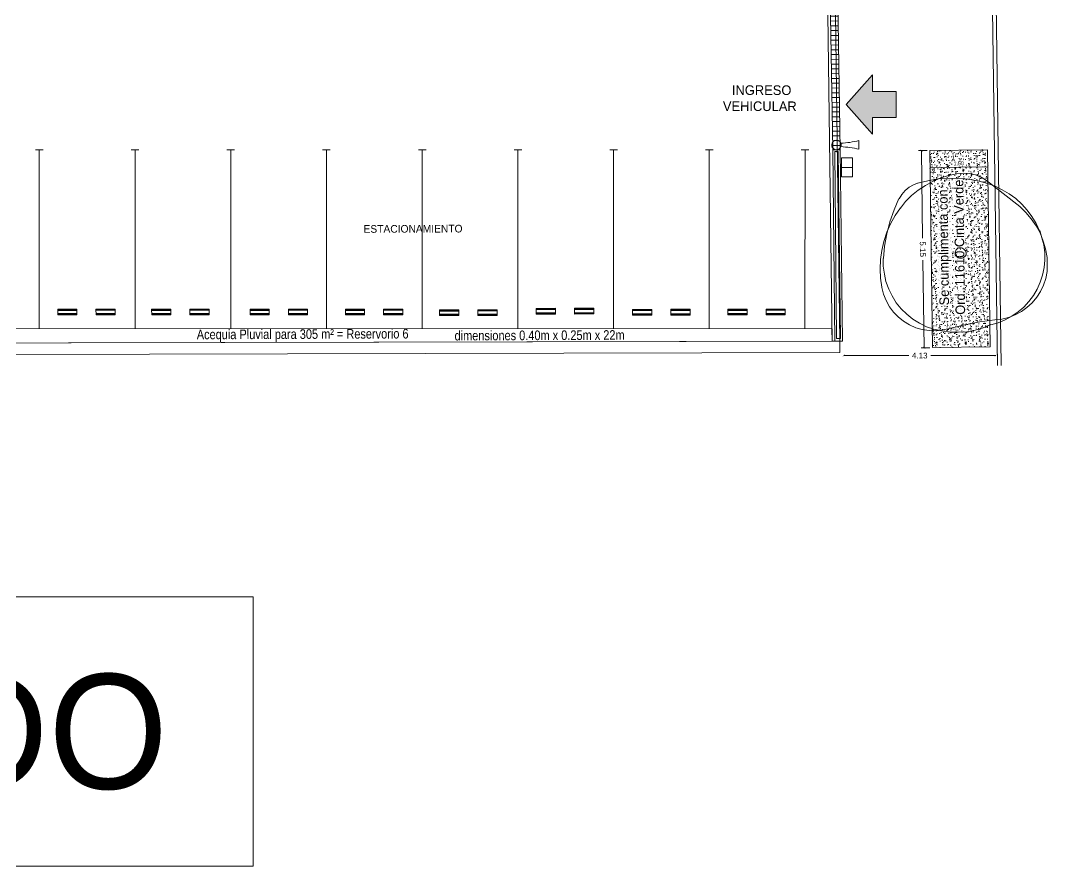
# Model space of a CAD drawing. Header units: inches. Extents: x 39 to 176, y 91 to 193.
# Drawn here: x 147.94 to 175.37, y 91.24 to 113.31 of the extents above; entities that cross this region are included whole.
import ezdxf

# ---------------------------------------------------------------- set-up
doc = ezdxf.new("R2010")
doc.units = ezdxf.units.IN
doc.header["$MEASUREMENT"] = 0
for name, color, linetype, lineweight in [('00.EE. Hach Gris Oscur. 0.05', 252, 'Continuous', 5), ('00.EE. Textos 0.05', 7, 'Continuous', 5), ('000.mARQ. Hach Gris Oscur. 0.05', 252, 'Continuous', 5)]:
    doc.layers.add(name, color=color, linetype=linetype, lineweight=lineweight)
doc.styles.add('1_50', font='', dxfattribs={"height": 0.1})
doc.styles.add('1_500', font='', dxfattribs={"height": 1})
doc.styles.add('1_75', font='', dxfattribs={"height": 0.15})
doc.styles.add('numerorotulo', font='')
doc.styles.get("Standard").update_dxf_attribs({"font": 'arial.ttf'})
doc.styles.get('1_50').set_extended_font_data('Arial Unicode MS')
doc.styles.get('1_500').set_extended_font_data('Arial Unicode MS')
doc.styles.get('1_75').set_extended_font_data('Arial Unicode MS')
doc.styles.get('numerorotulo').set_extended_font_data('Arial Black')
doc.dimstyles.new('1_50', dxfattribs={"dimtxt": 0.1, "dimasz": 0.05, "dimexe": 0.05, "dimexo": 0.05, "dimgap": 0.05, "dimtad": 2, "dimzin": 0, "dimdsep": 46, "dimtxsty": '1_50', "dimblk": 'ARCHTICK', "dimcen": 0.05, "dimadec": 0, "dimazin": 0, "dimtfac": 1, "dimtix": 1, "dimtmove": 2, "dimatfit": 3, "dimldrblk": 'OBLIQUE', "dimfxl": 1, "dimtolj": 1, "dimtzin": 0, "dimarcsym": 0})
doc.dimstyles.new('1_75', dxfattribs={"dimtxt": 0.15, "dimasz": 0.06, "dimexe": 0.075, "dimexo": 0.075, "dimgap": 0.075, "dimtad": 0, "dimzin": 0, "dimdsep": 46, "dimtxsty": '1_75', "dimblk": 'ARCHTICK', "dimcen": 0.075, "dimaunit": 1, "dimadec": 5, "dimazin": 0, "dimtfac": 1, "dimtix": 1, "dimtmove": 2, "dimatfit": 3, "dimfxl": 1, "dimtolj": 1, "dimtzin": 0, "dimarcsym": 0})

# ---------------------------------------------------------------- blocks, each defined once
blk = doc.blocks.new('TOPES')
for p, q in [((-0.1933713887387967, 0.75), (-0.1933713887387967, 0.25)), ((-0.1680758637494364, 0.75), (-0.1680758637494364, 0.25)), ((-0.0840551547269115, 0.75), (-0.0840551547269115, 0.25)), ((-0.05875962973755122, 0.75), (-0.05875962973755122, 0.25)), ((-0.1933713887387967, -0.75), (-0.1933713887387967, -0.25)), ((-0.1680758637494364, -0.75), (-0.1680758637494364, -0.25)), ((-0.0840551547269115, -0.75), (-0.0840551547269115, -0.25)), ((-0.05875962973755122, -0.75), (-0.05875962973755122, -0.25))]:
    blk.add_line(p, q)
for points in [[(-0.2010655092381057, 0.75), (-0.05106550923801478, 0.7499999999990905), (-0.05106550923801478, 0.2499999999990905), (-0.2010655092381057, 0.25)], [(-0.2010655092381057, -0.75), (-0.05106550923801478, -0.7500000000009095), (-0.05106550923801478, -0.2500000000009095), (-0.2010655092381057, -0.25)]]:
    blk.add_lwpolyline(points, close=True)
blk = doc.blocks.new('_ArchTick')
at = {"color": 0, "linetype": 'ByBlock', "const_width": 0.15}
blk.add_lwpolyline([(-0.5, -0.5), (0.5, 0.5)], dxfattribs=at)
blk = doc.blocks.new('*D86')
at = {"layer": '000.mARQ. Hach Gris Oscur. 0.05', "color": 0, "lineweight": -2, "transparency": 16777216}
blk.add_line((1513.999102554897, 100.1984046714757), (1515.500514188991, 100.2192306799714), dxfattribs=at)
at = {"layer": 'Defpoints', "color": 0, "transparency": 16777216}
for p in [(1513.999102554897, 100.1984046714749), (1515.500514188991, 100.2192306799708), (1515.500514188991, 100.2192306799714)]:
    blk.add_point(p, dxfattribs=at)
at = {"layer": '000.mARQ. Hach Gris Oscur. 0.05', "color": 0, "lineweight": -2, "transparency": 16777216, "xscale": 0.05, "yscale": 0.05, "zscale": 0.05}
for p, rotation in [((1513.999102554897, 100.1984046714757), 180.7946960345338), ((1515.500514188991, 100.2192306799714), 0.7946960345338981)]:
    blk.add_blockref('_ArchTick', p, dxfattribs=dict(at, rotation=rotation))
at = {"layer": '000.mARQ. Hach Gris Oscur. 0.05', "color": 0, "transparency": 16777216, "insert": (1514.748421410179, 100.3088080569463), "char_height": 0.1, "attachment_point": 5, "rotation": 0.7946960345338981, "style": '1_50'}
blk.add_mtext('\\A1;1.50', dxfattribs=at)
blk = doc.blocks.new('_Oblique')
blk = doc.blocks.new('A$C673B2C20')
at = {"ltscale": 0.005}
for p, q in [((1.893062795485489, 6.481181975933392), (1.60851310294629, 6.297011652181468)), ((2.131335877996662, 6.588146237410452), (1.893062795485489, 6.481181975933392)), ((2.371488116243654, 6.666700318101463), (2.131335877996662, 6.588146237410452)), ((2.632041101365754, 6.695255273986717), (2.371488116243654, 6.666700318101463)), ((2.798869851145354, 6.500851445664465), (2.39324149449385, 6.422814263887628)), ((2.877796056406623, 6.688607464827781), (2.632041101365754, 6.695255273986717)), ((3.213168675760699, 6.533820509699581), (2.798869851145354, 6.500851445664465)), ((3.132221479687358, 6.636891538578311), (2.877796056406623, 6.688607464827781)), ((4.775607206016502, 6.111766497403535), (3.132221479687358, 6.636891538578311)), ((3.537329586478278, 6.549444652351668), (3.213168675760699, 6.533820509699581)), ((3.865228293360758, 6.508266421724329), (3.537329586478278, 6.549444652351668)), ((4.188194321378432, 6.455353936995378), (3.865228293360758, 6.508266421724329)), ((4.508098872724531, 6.362300360775862), (4.188194321378432, 6.455353936995378)), ((1.239436161146329, 6.010291178496572), (0.8882187385874543, 5.798914554561633)), ((1.325836278878284, 6.084438473158582), (1.073433525450582, 5.845331327352596)), ((1.615987015418738, 6.183402927682437), (1.239436161146329, 6.010291178496572)), ((1.60851310294629, 6.297011652181468), (1.325836278878284, 6.084438473158582)), ((2.001216291468608, 6.311443216382941), (1.615987015418738, 6.183402927682437)), ((2.39324149449385, 6.422814263887628), (2.001216291468608, 6.311443216382941)), ((4.813197434204536, 6.23404736629983), (4.508098872724531, 6.362300360775862)), ((5.087511314560686, 5.966844901105559), (4.775607206016502, 6.111766497403535)), ((5.108438591766571, 6.0823225208769), (4.813197434204536, 6.23404736629983)), ((5.377143480826759, 5.900329264913565), (5.108438591766571, 6.0823225208769)), ((0.5487395419585824, 5.582603582905449), (0.3926022637214714, 5.441112239311678)), ((0.8882187385874543, 5.798914554561633), (0.5438068630924136, 5.570869328804747)), ((0.8562375019687349, 5.591424477084728), (0.6526366782977107, 5.304187103832646)), ((1.073433525450582, 5.845331327352596), (0.8562375019687349, 5.591424477084728)), ((5.377811839714466, 5.803389144976322), (5.087511314560686, 5.966844901105559)), ((5.635981339633357, 5.694863522023753), (5.377143480826759, 5.900329264913565)), ((5.665058841738754, 5.599788953961706), (5.377811839714466, 5.803389144976322)), ((5.86828125741971, 5.459125389866571), (5.635981339633357, 5.694863522023753)), ((5.918964021952433, 5.382588957621916), (5.665058841738754, 5.599788953961706)), ((0.2599431161096959, 5.289756175612637), (0.1575404462222991, 5.111868858023639)), ((0.3926022637214714, 5.441112239311678), (0.2599431161096959, 5.289756175612637)), ((0.6526366782977107, 5.304187103832646), (0.4725123189768965, 5.007081028354605)), ((6.060451386205841, 5.226453346792823), (5.873215608805367, 5.470863622694637)), ((6.153138487248214, 5.118451946178538), (5.918964021952433, 5.382588957621916)), ((6.231017925357662, 4.975247147279319), (6.060451386205841, 5.226453346792823)), ((0.0854197945445208, 4.907444234298504), (0.0417003319934679, 4.704888504542394)), ((0.1575404462222991, 5.111868858023639), (0.0854197945445208, 4.907444234298504)), ((0.4725123189768965, 5.007081028354605), (0.3275867423085401, 4.695178588419822)), ((6.358902136533231, 4.852445403482762), (6.153138487248214, 5.118451946178538)), ((6.375054477029607, 4.693765215105486), (6.231017925357662, 4.975247147279319)), ((6.533212752323323, 4.544429507265688), (6.358902136533231, 4.852445403482762)), ((0.0299620998184196, 4.709822855654691), (-6.0998036133e-06, 4.211509072881653)), ((0.2228068685125777, 4.380203370520574), (0.121758503070339, 4.008433103554593)), ((0.3275867423085401, 4.695178588419822), (0.2178741899206216, 4.368469117072877)), ((6.490681885482387, 4.410417731055531), (6.375054477029607, 4.693765215105486)), ((6.561243487550597, 4.118394121794607), (6.490681885482387, 4.410417731055531)), ((6.642042567528733, 4.277747282292679), (6.533212752323323, 4.544429507265688)), ((-6.0998036133e-06, 4.211509072881653), (0.0052341163545293, 3.698399559543758)), ((0.121758503070339, 4.008433103554593), (0.0608478869607438, 3.633593402021702)), ((6.610203165984273, 3.807840337560718), (6.561243487550597, 4.118394121794607)), ((6.734201465171277, 4.00426515707295), (6.642042567528733, 4.277747282292679)), ((6.781296228948577, 3.722110885365508), (6.734201465171277, 4.00426515707295)), ((0.0052341163545293, 3.698399559543758), (0.0555464264384114, 3.193958846554778)), ((0.0608478869607438, 3.633593402021702), (0.0400704048892635, 3.255695568857858)), ((6.599447110733763, 3.190983478522852), (6.619029709830557, 3.500344683653563)), ((6.619029709830557, 3.500344683653563), (6.610203165984273, 3.807840337560718)), ((6.761871378527245, 3.15032612344747), (6.783317219486432, 3.431283836673628)), ((6.783317219486432, 3.431283836673628), (6.781296228948577, 3.722110885365508)), ((0.0400704048892635, 3.255695568857858), (0.0545076128254891, 2.862994685096963)), ((0.0555464264384114, 3.193958846554778), (0.1459885317658518, 2.686452041090872)), ((6.544667401504229, 2.896422616575818), (6.599447110733763, 3.190983478522852)), ((6.700284443195414, 2.872429887335326), (6.761871378527245, 3.15032612344747)), ((0.0545076128254891, 2.862994685096963), (0.1022707357641934, 2.483900294105765)), ((0.1459885317658518, 2.686452041090872), (0.2747084768384411, 2.20428725655074)), ((6.343095528431604, 2.318354848493513), (6.461484836598629, 2.599988877889686)), ((6.461484836598629, 2.599988877889686), (6.544667401504229, 2.896422616575818)), ((6.466567303806187, 2.349302920687478), (6.598566046070572, 2.597595760929376)), ((6.598566046070572, 2.597595760929376), (6.700284443195414, 2.872429887335326)), ((0.1022707357641934, 2.483900294105765), (0.1833756802393509, 2.118405707785768)), ((0.2697757979726703, 2.192553002449582), (0.3804688550384867, 1.897467285572473)), ((6.189499477553454, 2.051520529692878), (6.343095528431604, 2.318354848493513)), ((6.311106338271598, 2.110868114412355), (6.466567303806187, 2.349302920687478)), ((0.1833756802393509, 2.118405707785768), (0.3046120865074045, 1.749849011764581)), ((0.3046120865074045, 1.749849011764581), (0.4474520826847768, 1.399826472831577)), ((0.3804688550384867, 1.897467285572473), (0.5362453181991782, 1.61105497892275)), ((5.805104262879407, 1.564113221522331), (6.012434922109605, 1.794551566327284)), ((5.904439174801551, 1.701866769089504), (6.125371308343289, 1.898967271529713)), ((6.012434922109605, 1.794551566327284), (6.189499477553454, 2.051520529692878)), ((6.125371308343289, 1.898967271529713), (6.311106338271598, 2.110868114412355)), ((0.4474520826847768, 1.399826472831577), (0.6285523381834537, 1.075148660933334)), ((0.5362453181991782, 1.61105497892275), (0.7018775056903906, 1.34811054593048)), ((0.7018775056903906, 1.34811054593048), (0.9175161390426184, 1.105573147419817)), ((5.410019255430539, 1.412605060599601), (4.863720016030582, 1.131339177597495)), ((5.334829173266371, 1.16804268812848), (5.579231490412437, 1.355281811116582)), ((5.410019255430539, 1.412605060599601), (5.669895927849609, 1.538103479166688)), ((5.579231490412437, 1.355281811116582), (5.805104262879407, 1.564113221522331)), ((5.669895927849609, 1.538103479166688), (5.904439174801551, 1.701866769089504)), ((0.6236196595913839, 1.063414407482468), (0.7873885987013978, 0.8288734691368516)), ((0.9175161390426184, 1.105573147419817), (1.143010503245477, 0.8865036198244522)), ((1.143010503245477, 0.8865036198244522), (1.39011976273059, 0.685972861288974)), ((4.863720016030582, 1.131339177597495), (4.326099204928539, 0.8050018313674485)), ((4.797878393573682, 0.7447692006885518), (5.075620860008712, 0.9456041502762532)), ((5.075620860008712, 0.9456041502762532), (5.328023619957543, 1.184711293342386)), ((0.7873885987013978, 0.8288734691368516), (0.9776858527716284, 0.6246042847255779)), ((0.9776858527716284, 0.6246042847255779), (1.189586696750666, 0.4388692574057134)), ((1.189586696750666, 0.4388692574057134), (1.416285576781715, 0.2883369910846483)), ((1.39011976273059, 0.685972861288974), (1.66868833673061, 0.5274441341507555)), ((1.66868833673061, 0.5274441341507555), (1.957123940708638, 0.3923878932905609)), ((3.560740699909727, 0.2982325893503912), (3.802081540385587, 0.4453306208488216)), ((4.326099204928539, 0.8050018313674485), (3.802081540385587, 0.4453306208488216)), ((4.179986699100481, 0.4245594206577155), (4.501598422673396, 0.5655298853052813)), ((4.501598422673396, 0.5655298853052813), (4.797878393573682, 0.7447692006885518)), ((1.416285576781715, 0.2883369910846483), (1.669514437773614, 0.1680804601655836)), ((1.669514437773614, 0.1680804601655836), (1.937541341885659, 0.0830266888115148)), ((1.937541341885659, 0.0830266888115148), (2.215443229243645, 0.0214420596848726)), ((1.957123940708638, 0.3923878932905609), (2.26035758128637, 0.2925344147333817)), ((2.215443229243645, 0.0214420596848726), (2.496396960965681, -2.1098862675e-06)), ((2.26035758128637, 0.2925344147333817), (2.578390930437763, 0.2278876759037445)), ((2.496396960965681, -2.1098862675e-06), (2.768688184507482, 0.0236184914924707)), ((2.578390930437763, 0.2278876759037445), (2.894551405145592, 0.1916437963895987)), ((2.768688184507482, 0.0236184914924707), (3.044039205681201, 0.0873762083774494)), ((2.894551405145592, 0.1916437963895987), (3.202049365154779, 0.2004646905675145)), ((3.044039205681201, 0.0873762083774494), (3.312594306125447, 0.1678031630667505)), ((3.202049365154779, 0.2004646905675145), (3.524339073949646, 0.2444956712592869)), ((3.312594306125447, 0.1678031630667505), (3.560740699909727, 0.2982325893503912)), ((3.524339073949646, 0.2444956712592869), (3.856492467957195, 0.3119911814305851)), ((3.856492467957195, 0.3119911814305851), (4.179986699100481, 0.4245594206577155))]:
    blk.add_line(p, q, dxfattribs=at)
for centre, radius, start, end in [((3.146312267109748, 3.4955990273438), 0.2128693066868909, 83.34499030070323, 192.4557027537455), ((2.989900976933767, 3.462044018109278), 0.0529110550199122, 190.7098710626947, 231.3006800830216), ((3.154101373734586, 3.52534432472747), 0.2435497160256454, 252.7766244234069, 354.8294212726558), ((3.150435647976733, 3.457393285124453), 0.2504848087300202, 10.58255465972863, 85.29498076355551), ((2.75562731146465, 3.143171277954948), 0.3428239455370232, 30.99001251852368, 54.06503687497941), ((3.105066524569791, 3.353533871396393), 0.0650499090881669, 211.353374535068, 249.2188422284125)]:
    blk.add_arc(centre, radius, start, end, dxfattribs=at)
blk = doc.blocks.new('*D68')
at = {"layer": '000.mARQ. Hach Gris Oscur. 0.05', "color": 0, "lineweight": -2, "transparency": 16777216}
for p, q in [((1513.917910732128, 100.6442722697617), (1513.696148202059, 100.6411962123832)), ((1513.771140987976, 100.6422364337063), (1513.802847201053, 98.35643705952455)), ((1513.842577978623, 95.49212190826842), (1513.810871765546, 97.77792128245025)), ((1513.989347722775, 95.4941577443238), (1513.767585192706, 95.49108168694525))]:
    blk.add_line(p, q, dxfattribs=at)
at = {"layer": 'Defpoints', "color": 0, "transparency": 16777216}
for p in [(1513.992903518046, 100.6453124910849), (1513.842577978623, 95.49212190826842), (1514.064340508692, 95.49519796564697)]:
    blk.add_point(p, dxfattribs=at)
at = {"layer": '000.mARQ. Hach Gris Oscur. 0.05', "color": 0, "lineweight": -2, "transparency": 16777216, "xscale": 0.06, "yscale": 0.06, "zscale": 0.06}
for p, rotation in [((1513.771140987976, 100.6422364337063), 90.79469603454042), ((1513.842577978623, 95.49212190826842), 270.7946960345404)]:
    blk.add_blockref('_ArchTick', p, dxfattribs=dict(at, rotation=rotation))
at = {"layer": '000.mARQ. Hach Gris Oscur. 0.05', "color": 0, "transparency": 16777216, "insert": (1513.8068594833, 98.06717917098726), "char_height": 0.15, "attachment_point": 5, "rotation": 270.7946960345404, "style": '1_75'}
blk.add_mtext('\\A1;5.15', dxfattribs=at)
blk = doc.blocks.new('*D69')
at = {"layer": '000.mARQ. Hach Gris Oscur. 0.05', "color": 0, "lineweight": -2, "transparency": 16777216}
for p, q in [((1511.744836818219, 95.28742506323954), (1513.439046714874, 95.28742506323954)), ((1515.711828040102, 95.28742506323954), (1514.017618143446, 95.28742506323954))]:
    blk.add_line(p, q, dxfattribs=at)
at = {"layer": 'Defpoints', "color": 0, "transparency": 16777216}
for p in [(1511.744836818219, 95.28742506323954), (1515.711828040102, 95.28742506323954), (1515.711828040102, 95.28742506323954)]:
    blk.add_point(p, dxfattribs=at)
at = {"layer": '000.mARQ. Hach Gris Oscur. 0.05', "color": 0, "lineweight": -2, "transparency": 16777216, "xscale": 0.06, "yscale": 0.06, "zscale": 0.06, "rotation": 180}
blk.add_blockref('_ArchTick', (1511.744836818219, 95.28742506323954), dxfattribs=at)
at = {"layer": '000.mARQ. Hach Gris Oscur. 0.05', "color": 0, "lineweight": -2, "transparency": 16777216, "xscale": 0.06, "yscale": 0.06, "zscale": 0.06}
blk.add_blockref('_ArchTick', (1515.711828040102, 95.28742506323954), dxfattribs=at)
at = {"layer": '000.mARQ. Hach Gris Oscur. 0.05', "color": 0, "transparency": 16777216, "insert": (1513.72833242916, 95.28742506323954), "char_height": 0.15, "attachment_point": 5, "style": '1_75'}
blk.add_mtext('\\A1;4.13', dxfattribs=at)
blk = doc.blocks.new('hhgfhfgh')
at = {"layer": '000.mARQ. Hach Gris Oscur. 0.05'}
h = blk.add_hatch(dxfattribs=at)
h.set_pattern_fill('ANSI31', color=256, angle=135.7946960345587)
h.set_pattern_definition([(180.7946960345587, (85.43740683654494, -256.7627291018674), (0.001733702205325455, -0.1249879765283975), [])])
h.paths.add_polyline_path([(1511.371606896304, 105.6650783048328), (1511.575036587153, 105.6654661184184), (1511.646345969088, 100.6664773149755), (1511.4561672443, 100.6673510800485)])
h = blk.add_hatch(color=256, dxfattribs=at)
h.dxf.hatch_style = 1
h.paths.add_polyline_path([(1512.491100573127, 101.0719009227934), (1512.491272886595, 101.5072577203406), (1513.11316564732, 101.5066435454092), (1513.113435195317, 102.1876672281256), (1512.491542434591, 102.1882814030565), (1512.491714748059, 102.6236382006042), (1511.810383977877, 101.8480391096956)])
h = blk.add_hatch(dxfattribs=at)
h.set_pattern_fill('AR-SAND', color=256, scale=0.003, angle=90.79469603453711)
h.set_pattern_definition([(128.2946960345371, (2747.145146424821, -1500.739623351157), (-0.1467432730611446, -0.006836024518852554), [0, -0.115824, 0, -0.12954, 0, -0.123825]), (98.29469603453687, (2747.145146424821, -1500.739623351157), (-0.2168972600450508, 0.1318613863300004), [0, -0.06248399999999875, 0, -0.1043939999999975, 0, -0.04000499999999874]), (58.29469603453708, (2747.146446368604, -1500.833340335862), (-0.00372234245163621, 0.2372689059735235), [0, -0.03809999999999995, 0, -0.1371599999999998, 0, -0.1790699999999998]), (48.2946960345371, (2747.146446368604, -1500.833340335862), (-0.07004943486784909, 0.2281173189608691), [0, -0.01904999999999999, 0, -0.08991599999999994, 0, -0.1028699999999999])])
h.paths.add_polyline_path([(1513.992903518046, 100.645312491085), (1514.064340508692, 95.4951979656471), (1515.565752142787, 95.51602397414297), (1515.49431515214, 100.6661384995809)])
at = {"layer": '00.EE. Hach Gris Oscur. 0.05'}
for p, q in [((1490.731374409395, 100.6661384995809), (1490.631374409395, 100.6661384995809)), ((1490.831374409395, 100.6661384995809), (1490.731374409395, 100.6661384995809)), ((1493.231374409395, 100.6661384995809), (1493.131374409395, 100.6661384995809)), ((1493.331374409395, 100.6661384995809), (1493.231374409395, 100.6661384995809)), ((1495.731374409395, 100.6661384995809), (1495.631374409395, 100.6661384995809)), ((1495.831374409395, 100.6661384995809), (1495.731374409395, 100.6661384995809)), ((1498.231374409395, 100.6661384995809), (1498.131374409395, 100.6661384995809)), ((1498.331374409395, 100.6661384995809), (1498.231374409395, 100.6661384995809)), ((1500.731374409395, 100.6661384995809), (1500.631374409395, 100.6661384995809)), ((1500.831374409395, 100.6661384995809), (1500.731374409395, 100.6661384995809)), ((1503.231374409395, 100.6661384995809), (1503.131374409395, 100.6661384995809)), ((1503.331374409395, 100.6661384995809), (1503.231374409395, 100.6661384995809)), ((1505.731374409395, 100.6661384995809), (1505.631374409395, 100.6661384995809)), ((1505.831374409395, 100.6661384995809), (1505.731374409395, 100.6661384995809)), ((1508.231374409395, 100.6661384995809), (1508.131374409395, 100.6661384995809)), ((1508.331374409395, 100.6661384995809), (1508.231374409395, 100.6661384995809)), ((1510.731374409395, 100.6661384995809), (1510.631374409395, 100.6661384995809)), ((1510.831374409395, 100.6661384995809), (1510.731374409395, 100.6661384995809))]:
    blk.add_line(p, q, dxfattribs=at)
for points in [[(1479.512816785324, 103.8463038619036), (1479.512798356579, 95.5988987669374), (1511.63798648705, 95.66700604372807), (1511.638699819416, 95.36725340161058), (1479.175018955323, 95.28999838853701), (1479.175364629778, 103.8456060168751)], [(1490.731374409395, 95.99576581302307), (1490.731374409395, 100.6661384995809)], [(1493.231374409395, 95.9950676282321), (1493.231374409395, 100.6661384995809)], [(1495.731374409395, 95.99436944344109), (1495.731374409395, 100.6661384995809)], [(1498.231374409395, 95.99367125865007), (1498.231374409395, 100.6661384995809)], [(1500.731374409395, 95.9929730738591), (1500.731374409395, 100.6661384995809)], [(1503.231374409395, 95.99227488906809), (1503.231374409395, 100.6661384995809)], [(1505.731374409395, 95.99157670427707), (1505.731374409395, 100.6661384995809)], [(1508.231374409395, 95.9908785194861), (1508.231374409395, 100.6661384995809)], [(1510.730068536348, 95.99018069939137), (1510.731374409395, 100.6661384995809)], [(1479.512798356579, 95.59889886869382), (1479.512798356579, 95.9988988686938), (1511.433711935202, 95.98998512474685)], [(1511.433711935202, 95.98998512474685), (1511.437952800541, 95.666580908821), (1479.512798356579, 95.59889886869382)]]:
    blk.add_lwpolyline(points, dxfattribs=at)
at = {"layer": '000.mARQ. Hach Gris Oscur. 0.05'}
for points in [[(1515.75674372705, 95.02769229534556), (1515.249668203922, 131.5843416379141)], [(1515.856753346753, 95.02769229534562), (1515.349658585145, 131.5857285996783)]]:
    blk.add_lwpolyline(points, dxfattribs=at)
for points in [[(1511.437968401993, 95.66660463890997), (1511.637987492106, 95.6670261406818), (1511.186633990265, 129.8305609159153), (1510.986608152669, 129.8304750715937)], [(1511.371606896304, 105.6650783048328), (1511.575036587153, 105.6654661184184), (1511.646345969088, 100.6664773149755), (1511.4561672443, 100.6673510800485)], [(1512.491100573127, 101.0719009227934), (1512.491272886595, 101.5072577203406), (1513.11316564732, 101.5066435454092), (1513.113435195317, 102.1876672281256), (1512.491542434591, 102.1882814030565), (1512.491714748059, 102.6236382006042), (1511.810383977877, 101.8480391096956)], [(1511.507838550532, 95.66675793275812), (1511.71126824138, 95.66714574634369), (1511.646345969088, 100.6664773149755), (1511.456179910395, 100.6661252935345)], [(1511.55459107862, 95.73109355490408), (1511.65790207804, 95.73129050456748), (1511.597135150098, 100.6163861338551), (1511.506866799602, 100.6162190357144)], [(1511.974682929568, 100.4554612744412), (1511.681658651735, 100.4553148249803), (1511.681783894969, 100.2047211516717), (1511.974808172803, 100.2048676011326)], [(1511.974808172803, 100.2048676011326), (1511.681783894969, 100.2047211516717), (1511.681909138204, 99.95412747836315), (1511.974933416037, 99.95427392782403)]]:
    blk.add_lwpolyline(points, close=True, dxfattribs=at)
for points in [[(1511.674813794896, 100.7899757191633, 1), (1511.427588524833, 100.7898521594099, 1)], [(1512.140434390376, 100.9023243265082, -0.03912145801302831), (1511.667034793692, 100.8330724451762, -0.08927523160794053), (1511.674813794896, 100.7899757191633, -0.0892752316079392), (1511.667077875856, 100.7468712390089, -0.03912145801302825), (1512.140546458281, 100.678092589231)]]:
    blk.add_lwpolyline(points, format="xyb", close=True, dxfattribs=at)
at = {"layer": '000.mARQ. Hach Gris Oscur. 0.05', "elevation": 1.217407451601185e-09}
blk.add_lwpolyline([(1513.992903518046, 100.645312491085), (1514.064340508692, 95.4951979656471), (1515.565752142787, 95.51602397414297), (1515.49431515214, 100.6661384995809)], close=True, dxfattribs=at)
at = {"layer": '00.EE. Hach Gris Oscur. 0.05', "xscale": -1, "rotation": 270.1337409355678}
for p in [(1491.961584454384, 96.55284637388382), (1494.415303063181, 96.55284637388382), (1496.985615838017, 96.55284637388382), (1499.474375090935, 96.55284637388382), (1501.937020302421, 96.53527173672416), (1504.462668348418, 96.57415690018894), (1506.978502619531, 96.54703968533488), (1509.466133957962, 96.55284637388382)]:
    blk.add_blockref('TOPES', p, dxfattribs=at)
at = {"layer": '000.mARQ. Hach Gris Oscur. 0.05', "xscale": 0.6400000000000001, "yscale": 0.6400000000000001, "zscale": 0.6400000000000001, "rotation": 339.8198652338456}
blk.add_blockref('A$C673B2C20', (1512.125877354375, 96.56454324023753, 1.217525826773801e-09), dxfattribs=at)
at = {"layer": '000.mARQ. Hach Gris Oscur. 0.05'}
for s, insert, char_height, width, attachment_point, rotation, style in [('{\\fCentury Gothic|b0|i0|c0|p34; INGRESO\\PVEHICULAR}', (1509.551219286924, 102.0106368900721), 0.252, 4.886000000000331, 5, 359.87336004898657, '1_500'), ('{\\fCentury Gothic|b0|i0|c0|p34;ESTACIONAMIENTO}', (1500.492858798016, 98.59880345418412), 0.2, 3.413874685986959, 5, 0.21799016985112532, '1_500'), ('{\\fArial Narrow|b0|i0|c0|p34; dimensiones 0.40m x 0.25m x 22m }', (1501.498381515481, 95.67955636432248), 0.25, 13.59229409415403, 7, 0.23164801870276835, 'numerorotulo')]:
    blk.add_mtext(s, dxfattribs=dict(at, insert=insert, char_height=char_height, width=width, attachment_point=attachment_point, rotation=rotation, style=style))
at = {"layer": '000.mARQ. Hach Gris Oscur. 0.05', "insert": (1514.558446784494, 98.11710777884042, 1.217525826773802e-09), "char_height": 0.25, "width": 57.46404396421786, "attachment_point": 5, "rotation": 90.7946960345371}
blk.add_mtext('{\\fCentury Gothic|b0|i0|c0|p34;Se cumplimenta con \\POrd. 11610 Cinta Verde}', dxfattribs=at)
at = {"layer": '000.mARQ. Hach Gris Oscur. 0.05', "insert": (1494.844883539033, 95.63793174436842), "char_height": 0.25, "attachment_point": 7, "rotation": 0.23164801870276835, "style": 'numerorotulo'}
blk.add_mtext_dynamic_manual_height_columns('{\\fArial Narrow|b0|i0|c0|p34;Acequia Pluvial para 305 m² = Reservorio 6}', width=7.023582939297029, gutter_width=15, heights=[0.7121490085493751], dxfattribs=at)
at = {"layer": '000.mARQ. Hach Gris Oscur. 0.05'}
for base, p1, p2, angle, dimstyle, picture, middle in [((1513.842577978623, 95.49212190826842, 1.217525826773802e-09), (1513.992903518046, 100.6453124910849, 1.217407451601185e-09), (1514.064340508692, 95.49519796564698, 1.217407451601185e-09), 90.79469603454042, '1_75', '*D68', (1513.8068594833, 98.06717917098726, 1.217525826773802e-09)), ((1515.500514188991, 100.2192306799714, 1.217525826773802e-09), (1513.999102554897, 100.1984046714749, 1.217407451601185e-09), (1515.500514188991, 100.2192306799708, 1.217407451601185e-09), 180.7946960345339, '1_50', '*D86', (1514.748421410179, 100.3088080569463, 1.217525826773802e-09))]:
    dim = blk.add_linear_dim(base=base, p1=p1, p2=p2, angle=angle, dimstyle=dimstyle, dxfattribs=at)
    dim.commit()
    dim.dimension.update_dxf_attribs({"geometry": picture, "text_midpoint": middle})
dim = blk.add_linear_dim(base=(1515.711828040102, 95.28742506323954, 1.217407451601185e-09), p1=(1511.744836818219, 95.28742506323954, 1.217407451601185e-09), p2=(1515.711828040102, 95.28742506323954, 1.217407451601185e-09), text='4.13', dimstyle='1_75', dxfattribs=at)
dim.commit()
dim.dimension.update_dxf_attribs({"geometry": '*D69', "text_midpoint": (1513.72833242916, 95.28742506323954, 1.217407451601185e-09)})

msp = doc.modelspace()

# ---------------------------------------------------------------- linework, layer by layer
at = {"layer": '00.EE. Textos 0.05'}
msp.add_lwpolyline([(90.68476494729236, 98.270857381751), (154.0077119436241, 98.270857381751), (154.0077119436241, 91.23581904151177), (90.68476494729236, 91.23581904151177)], close=True, dxfattribs=at)

# ---------------------------------------------------------------- block references
at = {"layer": '000.mARQ. Hach Gris Oscur. 0.05'}
msp.add_blockref('hhgfhfgh', (-1342.313101237539, 9.282041227938578), dxfattribs=at)

# ---------------------------------------------------------------- texts
at = {"layer": '00.EE. Textos 0.05', "insert": (72.46477400701349, 93.20806071196711), "char_height": 3, "attachment_point": 7, "style": 'numerorotulo'}
msp.add_mtext_dynamic_manual_height_columns('\\pi20.465;{\\fCentury Gothic|b0|i0|c0|p34;MOBILIARIO SUPERMERCADO}', width=99.40163067300387, gutter_width=15, heights=[23.02498400602275], dxfattribs=at)

doc.saveas('drawing.dxf')
